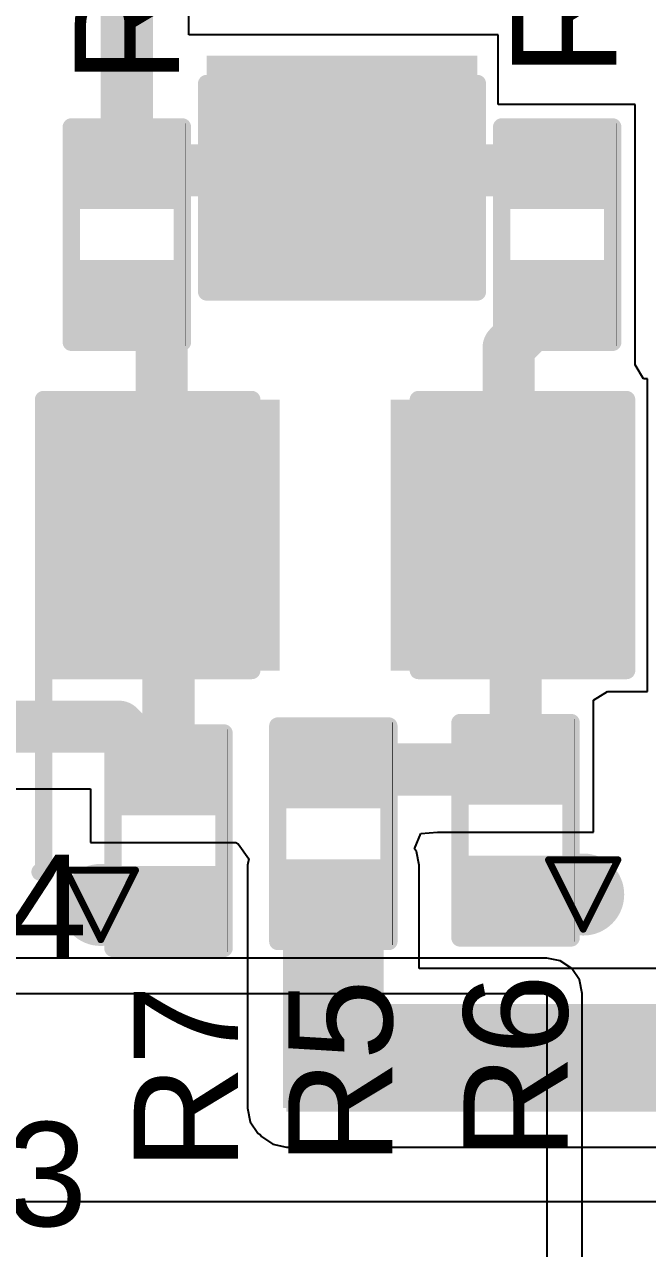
# Model space of a CAD drawing. Header units: inches. Extents: x -3 to 347, y -14 to 33.
# Drawn here: x 7.1 to 11.66, y 6.01 to 14.96 of the extents above; entities that cross this region are included whole.
import ezdxf

# ---------------------------------------------------------------- set-up
doc = ezdxf.new("R2010")
doc.units = ezdxf.units.IN
for name, color, linetype in [('Bottom Layer', 5, 'Continuous'), ('Drill Drawing', 1, 'Continuous'), ('Top Layer', 1, 'Continuous'), ('Top Overlay', 2, 'Continuous'), ('Top Paste', 8, 'Continuous'), ('Top Solder', 216, 'Continuous'), ('Via Holes', 16, 'Continuous')]:
    doc.layers.add(name, color=color, linetype=linetype)
doc.styles.add('Arial', font='', dxfattribs={"height": 0.2})
doc.styles.get('Arial').set_extended_font_data('Arial')

msp = doc.modelspace()

# ---------------------------------------------------------------- hatches: boundary and pattern name
at = {"layer": 'Bottom Layer'}
h = msp.add_hatch(color=5, dxfattribs=at)
edge = h.paths.add_edge_path()
edge.add_arc((11.1887, 8.597900000000001), 0.2999994, 0, 360)
h = msp.add_hatch(color=5, dxfattribs=at)
edge = h.paths.add_edge_path()
edge.add_arc((7.658099999999999, 8.5217), 0.2999994, 0, 360)
at = {"layer": 'Top Layer'}
for points in [[(10.3124, 14.6304), (10.3124, 13.1064), (8.5344, 13.1064), (8.5344, 14.6304)], [(8.1661, 13.6652), (7.531099999999999, 13.6652), (7.531099999999999, 14.1224), (8.1661, 14.1224)], [(11.3157, 13.6652), (10.6807, 13.6652), (10.6807, 14.1224), (11.3157, 14.1224)], [(8.1661, 12.7254), (7.531099999999999, 12.7254), (7.531099999999999, 13.1826), (8.1661, 13.1826)], [(11.3157, 12.7254), (10.6807, 12.7254), (10.6807, 13.1826), (11.3157, 13.1826)], [(7.340599999999999, 12.1158), (8.8646, 12.1158), (8.8646, 10.3378), (7.340599999999999, 10.3378)], [(9.8806, 12.1158), (11.4046, 12.1158), (11.4046, 10.3378), (9.8806, 10.3378)], [(11.0109, 9.309099999999999), (10.3759, 9.309099999999999), (10.3759, 9.7663), (11.0109, 9.7663)], [(8.4709, 9.232899999999999), (7.8359, 9.232899999999999), (7.8359, 9.6901), (8.4709, 9.6901)], [(9.6774, 9.2837), (9.042399999999999, 9.2837), (9.042399999999999, 9.7409), (9.6774, 9.7409)], [(8.991599999999998, 7.0358), (9.7282, 7.0358), (9.7282, 8.813799999999999), (8.991599999999998, 8.813799999999999)], [(9.6774, 8.3439), (9.042399999999999, 8.3439), (9.042399999999999, 8.801099999999998), (9.6774, 8.801099999999998)], [(11.0109, 8.369299999999999), (10.3759, 8.369299999999999), (10.3759, 8.8265), (11.0109, 8.8265)], [(8.4709, 8.293099999999999), (7.8359, 8.293099999999999), (7.8359, 8.7503), (8.4709, 8.7503)], [(9.017, 7.010400000000001), (13.7668, 7.010400000000001), (13.7668, 7.7978), (9.017, 7.7978)]]:
    msp.add_hatch(color=1, dxfattribs=at).paths.add_polyline_path(points)
h = msp.add_hatch(color=1, dxfattribs=at)
edge = h.paths.add_edge_path()
edge.add_arc((11.1887, 8.597900000000001), 0.2999994, 0, 360)
h = msp.add_hatch(color=1, dxfattribs=at)
edge = h.paths.add_edge_path()
edge.add_arc((7.658099999999999, 8.5217), 0.2999994, 0, 360)
at = {"layer": 'Top Paste'}
for points in [[(10.3124, 14.6304), (10.3124, 13.1064), (8.5344, 13.1064), (8.5344, 14.6304)], [(8.1661, 13.6652), (7.531099999999999, 13.6652), (7.531099999999999, 14.1224), (8.1661, 14.1224)], [(11.3157, 13.6652), (10.6807, 13.6652), (10.6807, 14.1224), (11.3157, 14.1224)], [(8.1661, 12.7254), (7.531099999999999, 12.7254), (7.531099999999999, 13.1826), (8.1661, 13.1826)], [(11.3157, 12.7254), (10.6807, 12.7254), (10.6807, 13.1826), (11.3157, 13.1826)], [(7.340599999999999, 12.1158), (8.8646, 12.1158), (8.8646, 10.3378), (7.340599999999999, 10.3378)], [(9.8806, 12.1158), (11.4046, 12.1158), (11.4046, 10.3378), (9.8806, 10.3378)], [(11.0109, 9.309099999999999), (10.3759, 9.309099999999999), (10.3759, 9.7663), (11.0109, 9.7663)], [(8.4709, 9.232899999999999), (7.8359, 9.232899999999999), (7.8359, 9.6901), (8.4709, 9.6901)], [(9.6774, 9.2837), (9.042399999999999, 9.2837), (9.042399999999999, 9.7409), (9.6774, 9.7409)], [(9.6774, 8.3439), (9.042399999999999, 8.3439), (9.042399999999999, 8.801099999999998), (9.6774, 8.801099999999998)], [(11.0109, 8.369299999999999), (10.3759, 8.369299999999999), (10.3759, 8.8265), (11.0109, 8.8265)], [(8.4709, 8.293099999999999), (7.8359, 8.293099999999999), (7.8359, 8.7503), (8.4709, 8.7503)]]:
    msp.add_hatch(color=8, dxfattribs=at).paths.add_polyline_path(points)
at = {"layer": 'Top Solder'}
for points in [[(10.414, 14.732), (10.414, 13.0048), (8.4328, 13.0048), (8.4328, 14.732)], [(8.22110116, 13.61019884), (7.47609884, 13.61019884), (7.47609884, 14.17740116), (8.22110116, 14.17740116)], [(11.37070116, 13.61019884), (10.62569884, 13.61019884), (10.62569884, 14.17740116), (11.37070116, 14.17740116)], [(8.22110116, 12.67039884), (7.47609884, 12.67039884), (7.47609884, 13.23760116), (8.22110116, 13.23760116)], [(11.37070116, 12.67039884), (10.62569884, 12.67039884), (10.62569884, 13.23760116), (11.37070116, 13.23760116)], [(7.238999999999999, 12.2174), (8.966199999999999, 12.2174), (8.966199999999999, 10.2362), (7.238999999999999, 10.2362)], [(9.779, 12.2174), (11.5062, 12.2174), (11.5062, 10.2362), (9.779, 10.2362)], [(9.732401159999998, 9.22869884), (8.987398839999999, 9.22869884), (8.987398839999999, 9.79590116), (9.732401159999998, 9.79590116)], [(11.06590116, 9.25409884), (10.32089884, 9.25409884), (10.32089884, 9.821301159999999), (11.06590116, 9.821301159999999)], [(8.52590116, 9.17789884), (7.78089884, 9.17789884), (7.78089884, 9.745101159999999), (8.52590116, 9.745101159999999)], [(11.06590116, 8.31429884), (10.32089884, 8.31429884), (10.32089884, 8.88150116), (11.06590116, 8.88150116)], [(8.52590116, 8.23809884), (7.78089884, 8.23809884), (7.78089884, 8.805301159999999), (8.52590116, 8.805301159999999)], [(9.732401159999998, 8.288898839999998), (8.987398839999999, 8.288898839999998), (8.987398839999999, 8.85610116), (9.732401159999998, 8.85610116)]]:
    msp.add_hatch(color=216, dxfattribs=at).paths.add_polyline_path(points)
at = {"layer": 'Via Holes'}
h = msp.add_hatch(color=7, dxfattribs=at)
edge = h.paths.add_edge_path()
edge.add_arc((11.1887, 8.597900000000001), 0.1499997, 0, 360)
h = msp.add_hatch(color=7, dxfattribs=at)
edge = h.paths.add_edge_path()
edge.add_arc((7.658099999999999, 8.5217), 0.1499997, 0, 360)

# ---------------------------------------------------------------- linework, layer by layer
at = {"layer": 'Bottom Layer'}
for p, q in [((10.922, 8.132975859999998), (5.16117586, 8.132975859999998)), ((11.02110572, 8.113262919999999), (10.922, 8.132975859999998)), ((11.10512384, 8.05712384), (11.02110572, 8.113262919999999)), ((11.16126292, 7.97310572), (11.10512384, 8.05712384)), ((11.18097586, 7.874), (11.16126292, 7.97310572)), ((4.9022, 7.874), (10.922, 7.874)), ((10.922, 7.874), (10.92199746, 0.25896316)), ((11.18097332, 0.25896316), (11.18097586, 7.874))]:
    msp.add_line(p, q, dxfattribs=at)
at = {"layer": 'Drill Drawing'}
for points in [[(10.9347, 8.851899999999999, 0.0508, 0.0508, 0), (11.4427, 8.851899999999999, 0.0508, 0.0508, 0)], [(10.9347, 8.851899999999999, 0.0508, 0.0508, 0), (11.1887, 8.3439, 0.0508, 0.0508, 0)], [(11.1887, 8.3439, 0.0508, 0.0508, 0), (11.4427, 8.851899999999999, 0.0508, 0.0508, 0)], [(7.404099999999999, 8.775699999999999, 0.0508, 0.0508, 0), (7.9121, 8.775699999999999, 0.0508, 0.0508, 0)], [(7.404099999999999, 8.775699999999999, 0.0508, 0.0508, 0), (7.658099999999999, 8.2677, 0.0508, 0.0508, 0)], [(7.658099999999999, 8.2677, 0.0508, 0.0508, 0), (7.9121, 8.775699999999999, 0.0508, 0.0508, 0)]]:
    msp.add_lwpolyline(points, format="xyseb", dxfattribs=at)
for points in [[(10.922, 8.851899999999999, 0.0254, 0.0254, 1), (10.9474, 8.851899999999999, 0.0254, 0.0254, 1)], [(10.922, 8.851899999999999, 0.0254, 0.0254, 1), (10.9474, 8.851899999999999, 0.0254, 0.0254, 1)], [(11.43, 8.851899999999999, 0.0254, 0.0254, 1), (11.4554, 8.851899999999999, 0.0254, 0.0254, 1)], [(11.43, 8.851899999999999, 0.0254, 0.0254, 1), (11.4554, 8.851899999999999, 0.0254, 0.0254, 1)], [(7.391399999999999, 8.775699999999999, 0.0254, 0.0254, 1), (7.416799999999999, 8.775699999999999, 0.0254, 0.0254, 1)], [(7.391399999999999, 8.775699999999999, 0.0254, 0.0254, 1), (7.416799999999999, 8.775699999999999, 0.0254, 0.0254, 1)], [(7.899399999999999, 8.775699999999999, 0.0254, 0.0254, 1), (7.924799999999999, 8.775699999999999, 0.0254, 0.0254, 1)], [(7.899399999999999, 8.775699999999999, 0.0254, 0.0254, 1), (7.924799999999999, 8.775699999999999, 0.0254, 0.0254, 1)], [(11.176, 8.3439, 0.0254, 0.0254, 1), (11.2014, 8.3439, 0.0254, 0.0254, 1)], [(11.176, 8.3439, 0.0254, 0.0254, 1), (11.2014, 8.3439, 0.0254, 0.0254, 1)], [(7.6454, 8.2677, 0.0254, 0.0254, 1), (7.670799999999999, 8.2677, 0.0254, 0.0254, 1)], [(7.6454, 8.2677, 0.0254, 0.0254, 1), (7.670799999999999, 8.2677, 0.0254, 0.0254, 1)]]:
    msp.add_lwpolyline(points, format="xyseb", close=True, dxfattribs=at)
at = {"layer": 'Top Layer'}
for p, q in [((8.30180712, 14.8844), (8.30180712, 17.2847)), ((10.5664, 14.8844), (8.30180712, 14.8844)), ((10.5664, 14.3764), (10.5664, 14.8844)), ((11.5697, 14.3764), (10.5664, 14.3764)), ((11.5697, 13.4112), (11.5697, 14.3764)), ((11.5697, 12.47140254), (11.5697, 13.4112)), ((11.63102322, 12.3698), (11.5697, 12.47140254)), ((11.6586, 12.3698), (11.63102322, 12.3698)), ((11.6586, 10.0838), (11.6586, 12.3698)), ((11.2649, 10.02029746), (11.3655983, 10.0838)), ((11.3655983, 10.0838), (11.6586, 10.0838)), ((11.2649, 9.0551), (11.2649, 10.02029746)), ((6.990400039999999, 9.371992939999998), (7.581899999999999, 9.371992939999998)), ((7.581899999999999, 9.371992939999998), (7.581899999999999, 8.9789)), ((9.95464354, 8.932092879999999), (9.99906306, 9.04504922)), ((9.99906306, 9.04504922), (10.1219, 9.055097459999999)), ((10.1219, 9.055097459999999), (10.12190254, 9.055094919999998)), ((10.12190254, 9.055094919999998), (10.12190508, 9.0551)), ((10.12190508, 9.0551), (11.2649, 9.0551)), ((7.581899999999999, 8.9789), (8.64583234, 8.9789)), ((8.64583234, 8.9789), (8.662923999999999, 8.9683082)), ((8.662923999999999, 8.9683082), (8.741575099999999, 8.85880626)), ((9.96746292, 8.91290572), (9.95464354, 8.932092879999999)), ((9.987175859999999, 8.813799999999999), (9.96746292, 8.91290572)), ((8.741575099999999, 8.85880626), (8.73262414, 8.813799999999999)), ((8.73262414, 8.813799999999999), (8.73262414, 7.0358)), ((9.987175859999999, 8.056775859999998), (9.987175859999999, 8.813799999999999)), ((12.0262015, 8.056775859999998), (9.987175859999999, 8.056775859999998)), ((8.73262414, 7.0358), (8.75233708, 6.93669428)), ((8.75233708, 6.93669428), (8.80847616, 6.85267616)), ((8.80847616, 6.85267616), (8.823703459999999, 6.84250346)), ((8.823703459999999, 6.84250346), (8.833876159999999, 6.827276159999999)), ((8.833876159999999, 6.827276159999999), (8.91789428, 6.771137079999999)), ((8.91789428, 6.771137079999999), (9.017, 6.751424139999999)), ((9.017, 6.751424139999999), (12.0262015, 6.751424139999999)), ((11.91469296, 6.35), (6.4262, 6.35))]:
    msp.add_line(p, q, dxfattribs=at)
for points in [[(7.848599999999999, 13.8938, 0.3809999999999999, 0.3809999999999999, 0), (7.848599999999999, 17.8562, 0.3809999999999999, 0.3809999999999999, 0)], [(7.848599999999999, 13.8938, 0.3809999999999999, 0.3809999999999999, 0), (10.9982, 13.8938, 0.3809999999999999, 0.3809999999999999, 0)], [(7.848599999999999, 12.954, 0.3809999999999999, 0.3809999999999999, 0), (8.102599999999999, 12.7, 0.3809999999999999, 0.3809999999999999, 0)], [(10.6426, 12.5984, 0.3809999999999999, 0.3809999999999999, 0), (10.9982, 12.954, 0.3809999999999999, 0.3809999999999999, 0)], [(8.102599999999999, 11.2268, 0.3809999999999999, 0.3809999999999999, 0), (8.102599999999999, 12.7, 0.3809999999999999, 0.3809999999999999, 0)], [(10.6426, 11.2268, 0.3809999999999999, 0.3809999999999999, 0), (10.6426, 12.5984, 0.3809999999999999, 0.3809999999999999, 0)], [(8.102599999999999, 11.2268, 0.3809999999999999, 0.3809999999999999, 0), (8.1534, 11.176, 0.3809999999999999, 0.3809999999999999, 0)], [(10.6426, 11.2268, 0.3809999999999999, 0.3809999999999999, 0), (10.6934, 11.176, 0.3809999999999999, 0.3809999999999999, 0)], [(8.1534, 9.4615, 0.3809999999999999, 0.3809999999999999, 0), (8.1534, 11.176, 0.3809999999999999, 0.3809999999999999, 0)], [(10.6934, 9.5377, 0.3809999999999999, 0.3809999999999999, 0), (10.6934, 11.176, 0.3809999999999999, 0.3809999999999999, 0)], [(6.43640064, 9.82520006, 0.3809999999999999, 0.3809999999999999, 0), (7.789699939999999, 9.82520006, 0.3809999999999999, 0.3809999999999999, 0)], [(7.789699939999999, 9.82520006, 0.3809999999999999, 0.3809999999999999, 0), (8.1534, 9.4615, 0.3809999999999999, 0.3809999999999999, 0)], [(9.3599, 9.5123, 0.3809999999999999, 0.3809999999999999, 0), (10.668, 9.5123, 0.3809999999999999, 0.3809999999999999, 0)], [(10.668, 9.5123, 0.3809999999999999, 0.3809999999999999, 0), (10.6934, 9.5377, 0.3809999999999999, 0.3809999999999999, 0)], [(10.6934, 8.597900000000001, 0.3809999999999999, 0.3809999999999999, 0), (11.1887, 8.597900000000001, 0.3809999999999999, 0.3809999999999999, 0)], [(7.658099999999999, 8.5217, 0.3809999999999999, 0.3809999999999999, 0), (8.1534, 8.5217, 0.3809999999999999, 0.3809999999999999, 0)]]:
    msp.add_lwpolyline(points, format="xyseb", dxfattribs=at)
for points in [[(7.75335, 13.8938, 0.1905, 0.1905, 1), (7.943849999999999, 13.8938, 0.1905, 0.1905, 1)], [(7.75335, 13.8938, 0.1905, 0.1905, 1), (7.943849999999999, 13.8938, 0.1905, 0.1905, 1)], [(10.90295, 13.8938, 0.1905, 0.1905, 1), (11.09345, 13.8938, 0.1905, 0.1905, 1)], [(7.75335, 12.954, 0.1905, 0.1905, 1), (7.943849999999999, 12.954, 0.1905, 0.1905, 1)], [(10.90295, 12.954, 0.1905, 0.1905, 1), (11.09345, 12.954, 0.1905, 0.1905, 1)], [(8.007349999999999, 12.7, 0.1905, 0.1905, 1), (8.197849999999999, 12.7, 0.1905, 0.1905, 1)], [(8.007349999999999, 12.7, 0.1905, 0.1905, 1), (8.197849999999999, 12.7, 0.1905, 0.1905, 1)], [(10.54735, 12.5984, 0.1905, 0.1905, 1), (10.73785, 12.5984, 0.1905, 0.1905, 1)], [(10.54735, 12.5984, 0.1905, 0.1905, 1), (10.73785, 12.5984, 0.1905, 0.1905, 1)], [(8.007349999999999, 11.2268, 0.1905, 0.1905, 1), (8.197849999999999, 11.2268, 0.1905, 0.1905, 1)], [(8.007349999999999, 11.2268, 0.1905, 0.1905, 1), (8.197849999999999, 11.2268, 0.1905, 0.1905, 1)], [(10.54735, 11.2268, 0.1905, 0.1905, 1), (10.73785, 11.2268, 0.1905, 0.1905, 1)], [(10.54735, 11.2268, 0.1905, 0.1905, 1), (10.73785, 11.2268, 0.1905, 0.1905, 1)], [(8.05815, 11.176, 0.1905, 0.1905, 1), (8.24865, 11.176, 0.1905, 0.1905, 1)], [(8.05815, 11.176, 0.1905, 0.1905, 1), (8.24865, 11.176, 0.1905, 0.1905, 1)], [(10.59815, 11.176, 0.1905, 0.1905, 1), (10.78865, 11.176, 0.1905, 0.1905, 1)], [(10.59815, 11.176, 0.1905, 0.1905, 1), (10.78865, 11.176, 0.1905, 0.1905, 1)], [(7.69444994, 9.82520006, 0.1905, 0.1905, 1), (7.88494994, 9.82520006, 0.1905, 0.1905, 1)], [(7.69444994, 9.82520006, 0.1905, 0.1905, 1), (7.88494994, 9.82520006, 0.1905, 0.1905, 1)], [(9.26465, 9.5123, 0.1905, 0.1905, 1), (9.45515, 9.5123, 0.1905, 0.1905, 1)], [(10.57275, 9.5123, 0.1905, 0.1905, 1), (10.76325, 9.5123, 0.1905, 0.1905, 1)], [(10.57275, 9.5123, 0.1905, 0.1905, 1), (10.76325, 9.5123, 0.1905, 0.1905, 1)], [(10.59815, 9.5377, 0.1905, 0.1905, 1), (10.78865, 9.5377, 0.1905, 0.1905, 1)], [(10.59815, 9.5377, 0.1905, 0.1905, 1), (10.78865, 9.5377, 0.1905, 0.1905, 1)], [(8.05815, 9.4615, 0.1905, 0.1905, 1), (8.24865, 9.4615, 0.1905, 0.1905, 1)], [(8.05815, 9.4615, 0.1905, 0.1905, 1), (8.24865, 9.4615, 0.1905, 0.1905, 1)], [(10.59815, 8.597900000000001, 0.1905, 0.1905, 1), (10.78865, 8.597900000000001, 0.1905, 0.1905, 1)], [(11.09345, 8.597900000000001, 0.1905, 0.1905, 1), (11.28395, 8.597900000000001, 0.1905, 0.1905, 1)], [(7.56285, 8.5217, 0.1905, 0.1905, 1), (7.75335, 8.5217, 0.1905, 0.1905, 1)], [(8.05815, 8.5217, 0.1905, 0.1905, 1), (8.24865, 8.5217, 0.1905, 0.1905, 1)]]:
    msp.add_lwpolyline(points, format="xyseb", close=True, dxfattribs=at)
at = {"layer": 'Top Overlay'}
for points in [[(8.4328, 13.0048, 0.127, 0.127, 0), (8.4328, 14.5288, 0.127, 0.127, 0)], [(10.414, 13.0048, 0.127, 0.127, 0), (10.414, 14.5288, 0.127, 0.127, 0)], [(7.442199999999999, 12.6365, 0.127, 0.127, 0), (7.442199999999999, 14.2113, 0.127, 0.127, 0)], [(7.442199999999999, 14.2113, 0.127, 0.127, 0), (8.254999999999999, 14.2113, 0.127, 0.127, 0)], [(8.254999999999999, 12.6365, 0.127, 0.127, 0), (8.254999999999999, 14.2113, 0.127, 0.127, 0)], [(8.2804, 12.6111, 0.0032258, 0.0032258, 0), (8.2804, 14.2367, 0.0032258, 0.0032258, 0)], [(10.5918, 12.6365, 0.127, 0.127, 0), (10.5918, 14.2113, 0.127, 0.127, 0)], [(10.5918, 14.2113, 0.127, 0.127, 0), (11.4046, 14.2113, 0.127, 0.127, 0)], [(11.4046, 12.6365, 0.127, 0.127, 0), (11.4046, 14.2113, 0.127, 0.127, 0)], [(11.43, 12.6111, 0.0032258, 0.0032258, 0), (11.43, 14.2367, 0.0032258, 0.0032258, 0)], [(8.4328, 13.0048, 0.127, 0.127, 0), (10.414, 13.0048, 0.127, 0.127, 0)], [(7.442199999999999, 12.6365, 0.127, 0.127, 0), (8.254999999999999, 12.6365, 0.127, 0.127, 0)], [(10.5918, 12.6365, 0.127, 0.127, 0), (11.4046, 12.6365, 0.127, 0.127, 0)], [(7.238999999999999, 12.2174, 0.127, 0.127, 0), (8.762999999999998, 12.2174, 0.127, 0.127, 0)], [(7.238999999999999, 10.2362, 0.127, 0.127, 0), (7.238999999999999, 12.2174, 0.127, 0.127, 0)], [(9.9822, 12.2174, 0.127, 0.127, 0), (11.5062, 12.2174, 0.127, 0.127, 0)], [(11.5062, 10.2362, 0.127, 0.127, 0), (11.5062, 12.2174, 0.127, 0.127, 0)], [(7.238999999999999, 8.7884, 0.127, 0.127, 0), (7.238999999999999, 10.2362, 0.127, 0.127, 0)], [(7.238999999999999, 10.2362, 0.127, 0.127, 0), (8.762999999999998, 10.2362, 0.127, 0.127, 0)], [(9.9822, 10.2362, 0.127, 0.127, 0), (11.5062, 10.2362, 0.127, 0.127, 0)], [(8.953499999999998, 8.254999999999999, 0.127, 0.127, 0), (8.953499999999998, 9.8298, 0.127, 0.127, 0)], [(8.953499999999998, 9.8298, 0.127, 0.127, 0), (9.7663, 9.8298, 0.127, 0.127, 0)], [(9.7663, 8.254999999999999, 0.127, 0.127, 0), (9.7663, 9.8298, 0.127, 0.127, 0)], [(9.7917, 8.2296, 0.0032258, 0.0032258, 0), (9.7917, 9.8552, 0.0032258, 0.0032258, 0)], [(10.287, 8.2804, 0.127, 0.127, 0), (10.287, 9.8552, 0.127, 0.127, 0)], [(10.287, 9.8552, 0.127, 0.127, 0), (11.0998, 9.8552, 0.127, 0.127, 0)], [(11.0998, 8.2804, 0.127, 0.127, 0), (11.0998, 9.8552, 0.127, 0.127, 0)], [(11.1252, 8.254999999999999, 0.0032258, 0.0032258, 0), (11.1252, 9.8806, 0.0032258, 0.0032258, 0)], [(7.746999999999999, 8.2042, 0.127, 0.127, 0), (7.746999999999999, 9.779, 0.127, 0.127, 0)], [(7.746999999999999, 9.779, 0.127, 0.127, 0), (8.5598, 9.779, 0.127, 0.127, 0)], [(8.5598, 8.2042, 0.127, 0.127, 0), (8.5598, 9.779, 0.127, 0.127, 0)], [(8.5852, 8.178799999999999, 0.0032258, 0.0032258, 0), (8.5852, 9.8044, 0.0032258, 0.0032258, 0)], [(7.213599999999999, 8.762999999999998, 0.127, 0.127, 0), (7.238999999999999, 8.7884, 0.127, 0.127, 0)], [(10.287, 8.2804, 0.127, 0.127, 0), (11.0998, 8.2804, 0.127, 0.127, 0)], [(7.746999999999999, 8.2042, 0.127, 0.127, 0), (8.5598, 8.2042, 0.127, 0.127, 0)], [(8.953499999999998, 8.254999999999999, 0.127, 0.127, 0), (9.7663, 8.254999999999999, 0.127, 0.127, 0)]]:
    msp.add_lwpolyline(points, format="xyseb", dxfattribs=at)
for points in [[(8.40105, 14.5288, 0.0635, 0.0635, 1), (8.46455, 14.5288, 0.0635, 0.0635, 1)], [(10.38225, 14.5288, 0.0635, 0.0635, 1), (10.44575, 14.5288, 0.0635, 0.0635, 1)], [(7.41045, 14.2113, 0.0635, 0.0635, 1), (7.47395, 14.2113, 0.0635, 0.0635, 1)], [(7.41045, 14.2113, 0.0635, 0.0635, 1), (7.47395, 14.2113, 0.0635, 0.0635, 1)], [(8.223249999999998, 14.2113, 0.0635, 0.0635, 1), (8.28675, 14.2113, 0.0635, 0.0635, 1)], [(8.223249999999998, 14.2113, 0.0635, 0.0635, 1), (8.28675, 14.2113, 0.0635, 0.0635, 1)], [(8.27959482, 14.2367, 0.0016129, 0.0016129, 1), (8.281205179999999, 14.2367, 0.0016129, 0.0016129, 1)], [(10.56005, 14.2113, 0.0635, 0.0635, 1), (10.62355, 14.2113, 0.0635, 0.0635, 1)], [(10.56005, 14.2113, 0.0635, 0.0635, 1), (10.62355, 14.2113, 0.0635, 0.0635, 1)], [(11.37285, 14.2113, 0.0635, 0.0635, 1), (11.43635, 14.2113, 0.0635, 0.0635, 1)], [(11.37285, 14.2113, 0.0635, 0.0635, 1), (11.43635, 14.2113, 0.0635, 0.0635, 1)], [(11.42919482, 14.2367, 0.0016129, 0.0016129, 1), (11.43080518, 14.2367, 0.0016129, 0.0016129, 1)], [(8.40105, 13.0048, 0.0635, 0.0635, 1), (8.46455, 13.0048, 0.0635, 0.0635, 1)], [(8.40105, 13.0048, 0.0635, 0.0635, 1), (8.46455, 13.0048, 0.0635, 0.0635, 1)], [(10.38225, 13.0048, 0.0635, 0.0635, 1), (10.44575, 13.0048, 0.0635, 0.0635, 1)], [(10.38225, 13.0048, 0.0635, 0.0635, 1), (10.44575, 13.0048, 0.0635, 0.0635, 1)], [(7.41045, 12.6365, 0.0635, 0.0635, 1), (7.47395, 12.6365, 0.0635, 0.0635, 1)], [(7.41045, 12.6365, 0.0635, 0.0635, 1), (7.47395, 12.6365, 0.0635, 0.0635, 1)], [(8.223249999999998, 12.6365, 0.0635, 0.0635, 1), (8.28675, 12.6365, 0.0635, 0.0635, 1)], [(8.223249999999998, 12.6365, 0.0635, 0.0635, 1), (8.28675, 12.6365, 0.0635, 0.0635, 1)], [(10.56005, 12.6365, 0.0635, 0.0635, 1), (10.62355, 12.6365, 0.0635, 0.0635, 1)], [(10.56005, 12.6365, 0.0635, 0.0635, 1), (10.62355, 12.6365, 0.0635, 0.0635, 1)], [(11.37285, 12.6365, 0.0635, 0.0635, 1), (11.43635, 12.6365, 0.0635, 0.0635, 1)], [(11.37285, 12.6365, 0.0635, 0.0635, 1), (11.43635, 12.6365, 0.0635, 0.0635, 1)], [(8.27959482, 12.6111, 0.0016129, 0.0016129, 1), (8.281205179999999, 12.6111, 0.0016129, 0.0016129, 1)], [(11.42919482, 12.6111, 0.0016129, 0.0016129, 1), (11.43080518, 12.6111, 0.0016129, 0.0016129, 1)], [(7.207249999999999, 12.2174, 0.0635, 0.0635, 1), (7.27075, 12.2174, 0.0635, 0.0635, 1)], [(7.207249999999999, 12.2174, 0.0635, 0.0635, 1), (7.27075, 12.2174, 0.0635, 0.0635, 1)], [(8.73125, 12.2174, 0.0635, 0.0635, 1), (8.794749999999999, 12.2174, 0.0635, 0.0635, 1)], [(9.950449999999998, 12.2174, 0.0635, 0.0635, 1), (10.01395, 12.2174, 0.0635, 0.0635, 1)], [(11.47445, 12.2174, 0.0635, 0.0635, 1), (11.53795, 12.2174, 0.0635, 0.0635, 1)], [(11.47445, 12.2174, 0.0635, 0.0635, 1), (11.53795, 12.2174, 0.0635, 0.0635, 1)], [(7.207249999999999, 10.2362, 0.0635, 0.0635, 1), (7.27075, 10.2362, 0.0635, 0.0635, 1)], [(7.207249999999999, 10.2362, 0.0635, 0.0635, 1), (7.27075, 10.2362, 0.0635, 0.0635, 1)], [(7.207249999999999, 10.2362, 0.0635, 0.0635, 1), (7.27075, 10.2362, 0.0635, 0.0635, 1)], [(8.73125, 10.2362, 0.0635, 0.0635, 1), (8.794749999999999, 10.2362, 0.0635, 0.0635, 1)], [(9.950449999999998, 10.2362, 0.0635, 0.0635, 1), (10.01395, 10.2362, 0.0635, 0.0635, 1)], [(11.47445, 10.2362, 0.0635, 0.0635, 1), (11.53795, 10.2362, 0.0635, 0.0635, 1)], [(11.47445, 10.2362, 0.0635, 0.0635, 1), (11.53795, 10.2362, 0.0635, 0.0635, 1)], [(8.92175, 9.8298, 0.0635, 0.0635, 1), (8.985249999999999, 9.8298, 0.0635, 0.0635, 1)], [(8.92175, 9.8298, 0.0635, 0.0635, 1), (8.985249999999999, 9.8298, 0.0635, 0.0635, 1)], [(9.734549999999999, 9.8298, 0.0635, 0.0635, 1), (9.798049999999998, 9.8298, 0.0635, 0.0635, 1)], [(9.734549999999999, 9.8298, 0.0635, 0.0635, 1), (9.798049999999998, 9.8298, 0.0635, 0.0635, 1)], [(9.790894819999998, 9.8552, 0.0016129, 0.0016129, 1), (9.79250518, 9.8552, 0.0016129, 0.0016129, 1)], [(10.25525, 9.8552, 0.0635, 0.0635, 1), (10.31875, 9.8552, 0.0635, 0.0635, 1)], [(10.25525, 9.8552, 0.0635, 0.0635, 1), (10.31875, 9.8552, 0.0635, 0.0635, 1)], [(11.06805, 9.8552, 0.0635, 0.0635, 1), (11.13155, 9.8552, 0.0635, 0.0635, 1)], [(11.06805, 9.8552, 0.0635, 0.0635, 1), (11.13155, 9.8552, 0.0635, 0.0635, 1)], [(11.12439482, 9.8806, 0.0016129, 0.0016129, 1), (11.12600518, 9.8806, 0.0016129, 0.0016129, 1)], [(7.71525, 9.779, 0.0635, 0.0635, 1), (7.77875, 9.779, 0.0635, 0.0635, 1)], [(7.71525, 9.779, 0.0635, 0.0635, 1), (7.77875, 9.779, 0.0635, 0.0635, 1)], [(8.528049999999999, 9.779, 0.0635, 0.0635, 1), (8.59155, 9.779, 0.0635, 0.0635, 1)], [(8.528049999999999, 9.779, 0.0635, 0.0635, 1), (8.59155, 9.779, 0.0635, 0.0635, 1)], [(8.58439482, 9.8044, 0.0016129, 0.0016129, 1), (8.586005179999999, 9.8044, 0.0016129, 0.0016129, 1)], [(7.18185, 8.762999999999998, 0.0635, 0.0635, 1), (7.245349999999999, 8.762999999999998, 0.0635, 0.0635, 1)], [(7.207249999999999, 8.7884, 0.0635, 0.0635, 1), (7.27075, 8.7884, 0.0635, 0.0635, 1)], [(7.207249999999999, 8.7884, 0.0635, 0.0635, 1), (7.27075, 8.7884, 0.0635, 0.0635, 1)], [(10.25525, 8.2804, 0.0635, 0.0635, 1), (10.31875, 8.2804, 0.0635, 0.0635, 1)], [(10.25525, 8.2804, 0.0635, 0.0635, 1), (10.31875, 8.2804, 0.0635, 0.0635, 1)], [(11.06805, 8.2804, 0.0635, 0.0635, 1), (11.13155, 8.2804, 0.0635, 0.0635, 1)], [(11.06805, 8.2804, 0.0635, 0.0635, 1), (11.13155, 8.2804, 0.0635, 0.0635, 1)], [(7.71525, 8.2042, 0.0635, 0.0635, 1), (7.77875, 8.2042, 0.0635, 0.0635, 1)], [(7.71525, 8.2042, 0.0635, 0.0635, 1), (7.77875, 8.2042, 0.0635, 0.0635, 1)], [(8.528049999999999, 8.2042, 0.0635, 0.0635, 1), (8.59155, 8.2042, 0.0635, 0.0635, 1)], [(8.528049999999999, 8.2042, 0.0635, 0.0635, 1), (8.59155, 8.2042, 0.0635, 0.0635, 1)], [(8.92175, 8.254999999999999, 0.0635, 0.0635, 1), (8.985249999999999, 8.254999999999999, 0.0635, 0.0635, 1)], [(8.92175, 8.254999999999999, 0.0635, 0.0635, 1), (8.985249999999999, 8.254999999999999, 0.0635, 0.0635, 1)], [(9.734549999999999, 8.254999999999999, 0.0635, 0.0635, 1), (9.798049999999998, 8.254999999999999, 0.0635, 0.0635, 1)], [(9.734549999999999, 8.254999999999999, 0.0635, 0.0635, 1), (9.798049999999998, 8.254999999999999, 0.0635, 0.0635, 1)], [(11.12439482, 8.254999999999999, 0.0016129, 0.0016129, 1), (11.12600518, 8.254999999999999, 0.0016129, 0.0016129, 1)], [(8.58439482, 8.178799999999999, 0.0016129, 0.0016129, 1), (8.586005179999999, 8.178799999999999, 0.0016129, 0.0016129, 1)], [(9.790894819999998, 8.2296, 0.0016129, 0.0016129, 1), (9.79250518, 8.2296, 0.0016129, 0.0016129, 1)]]:
    msp.add_lwpolyline(points, format="xyseb", close=True, dxfattribs=at)

# ---------------------------------------------------------------- texts
at = {"layer": 'Top Overlay', "style": 'Arial'}
for s, p in [('R4', (8.22947554, 14.52900574)), ('R3', (11.429873, 14.57980828)), ('R6', (11.074273, 6.655008280000001)), ('R7', (8.661273, 6.578808280000001)), ('R5', (9.791573, 6.616908280000001))]:
    msp.add_text(s, height=0.7619999999999999, rotation=90, dxfattribs=at).set_placement(p)
for s, p in [('C4', (6.19780574, 8.128124459999999)), ('C3', (6.19780574, 6.17232446))]:
    msp.add_text(s, height=0.7619999999999999, dxfattribs=at).set_placement(p)

doc.saveas('drawing.dxf')
